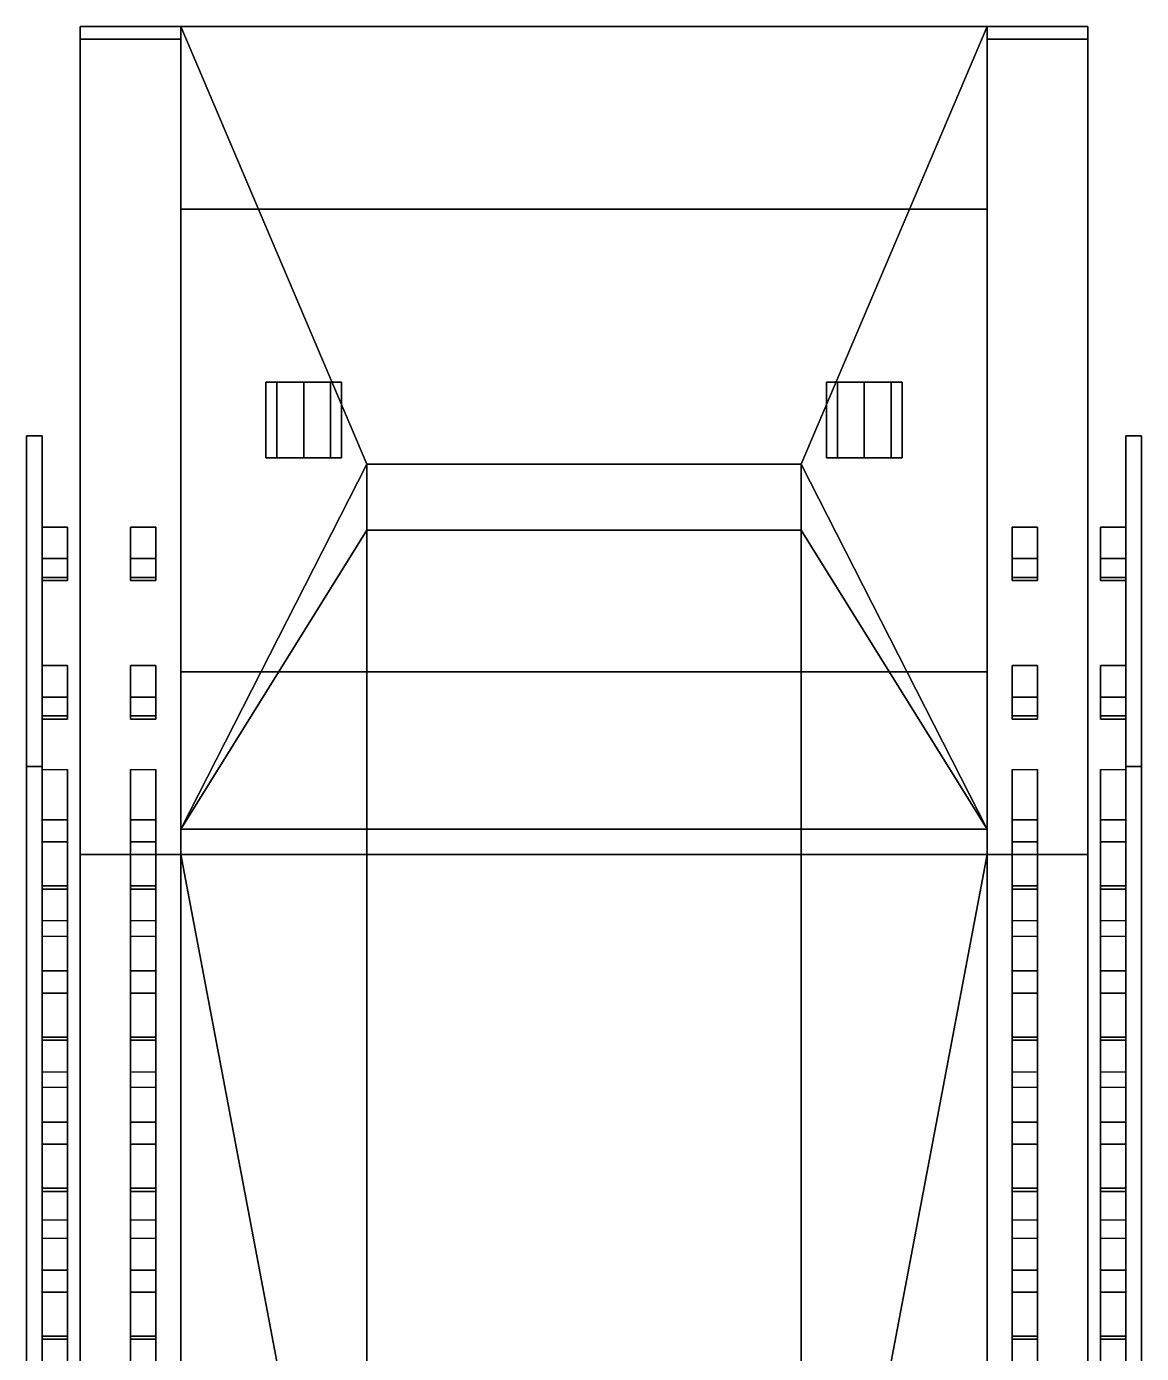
# Model space of a CAD drawing. Extents: x -1.77 to 1.77, y -4.39 to 3.9.
# Drawn here: x -1.77 to 1.77, y -0.315 to 3.9 of the extents above; entities that cross this region are included whole.
import ezdxf

# ---------------------------------------------------------------- set-up
doc = ezdxf.new("R2010")
doc.units = 0
doc.layers.get('0').update_dxf_attribs({"linetype": 'CONTINUOUS'})
doc.layers.add('MUDGUARDS', color=6, linetype='CONTINUOUS')

msp = doc.modelspace()

# ---------------------------------------------------------------- linework, layer by layer
for points in [[(-1.28, 3.32, 1.06), (-1.28, 1.85, 0.43), (-1.28, 1.35, 2.04), (-1.28, 3.9, 1.7)], [(-1.28, 3.9, 1.7), (-0.69, 2.51, 1.88), (0.69, 2.51, 1.88), (1.28, 3.9, 1.7)], [(1.28, 3.9, 1.7), (1.28, 3.32, 1.06), (-1.28, 3.32, 1.06), (-1.28, 3.9, 1.7)], [(-1.28, 3.9, 1.7), (-1.28, 1.35, 2.04), (-0.69, 2.51, 1.88), (-1.28, 3.9, 1.7)], [(1.28, 3.9, 1.7), (0.69, 2.51, 1.88), (1.28, 1.35, 2.04)], [(1.28, 1.35, 2.04), (1.28, 1.85, 0.43), (1.28, 3.32, 1.06), (1.28, 3.9, 1.7)], [(1.28, 3.32, 1.06), (1.28, 1.85, 0.43), (-1.28, 1.85, 0.43), (-1.28, 3.32, 1.06)], [(-0.9749, 2.77, 2.0849), (-1.01, 2.77, 2), (-1.01, 2.53, 2), (-0.9749, 2.53, 2.0849)], [(-1.01, 2.77, 2), (-0.9749, 2.77, 1.9151), (-0.9749, 2.53, 1.9151), (-1.01, 2.53, 2)], [(-0.8051, 2.77, 2.0849), (-1.01, 2.77, 2), (-0.9749, 2.77, 2.0849), (-0.89, 2.77, 2.12)], [(-0.77, 2.77, 2), (-0.9749, 2.77, 1.9151), (-1.01, 2.77, 2), (-0.8051, 2.77, 2.0849)], [(-0.89, 2.77, 2.12), (-0.9749, 2.77, 2.0849), (-0.9749, 2.53, 2.0849), (-0.89, 2.53, 2.12)], [(-0.9749, 2.77, 1.9151), (-0.89, 2.77, 1.88), (-0.89, 2.53, 1.88), (-0.9749, 2.53, 1.9151)], [(-0.8051, 2.77, 1.9151), (-0.89, 2.77, 1.88), (-0.9749, 2.77, 1.9151), (-0.77, 2.77, 2)], [(-0.8051, 2.77, 2.0849), (-0.89, 2.77, 2.12), (-0.89, 2.53, 2.12), (-0.8051, 2.53, 2.0849)], [(-0.89, 2.77, 1.88), (-0.8051, 2.77, 1.9151), (-0.8051, 2.53, 1.9151), (-0.89, 2.53, 1.88)], [(-0.77, 2.77, 2), (-0.8051, 2.77, 2.0849), (-0.8051, 2.53, 2.0849), (-0.77, 2.53, 2)], [(-0.8051, 2.77, 1.9151), (-0.77, 2.77, 2), (-0.77, 2.53, 2), (-0.8051, 2.53, 1.9151)], [(1.01, 2.77, 2), (0.8051, 2.77, 1.9151), (0.77, 2.77, 2), (0.9749, 2.77, 2.0849)], [(0.77, 2.77, 2), (0.8051, 2.77, 1.9151), (0.8051, 2.53, 1.9151), (0.77, 2.53, 2)], [(0.9749, 2.77, 2.0849), (0.77, 2.77, 2), (0.8051, 2.77, 2.0849), (0.89, 2.77, 2.12)], [(0.8051, 2.77, 2.0849), (0.77, 2.77, 2), (0.77, 2.53, 2), (0.8051, 2.53, 2.0849)], [(0.9749, 2.77, 1.9151), (0.89, 2.77, 1.88), (0.8051, 2.77, 1.9151), (1.01, 2.77, 2)], [(0.8051, 2.77, 1.9151), (0.89, 2.77, 1.88), (0.89, 2.53, 1.88), (0.8051, 2.53, 1.9151)], [(0.89, 2.77, 2.12), (0.8051, 2.77, 2.0849), (0.8051, 2.53, 2.0849), (0.89, 2.53, 2.12)], [(0.89, 2.77, 1.88), (0.9749, 2.77, 1.9151), (0.9749, 2.53, 1.9151), (0.89, 2.53, 1.88)], [(0.9749, 2.77, 2.0849), (0.89, 2.77, 2.12), (0.89, 2.53, 2.12), (0.9749, 2.53, 2.0849)], [(0.9749, 2.77, 1.9151), (1.01, 2.77, 2), (1.01, 2.53, 2), (0.9749, 2.53, 1.9151)], [(1.01, 2.77, 2), (0.9749, 2.77, 2.0849), (0.9749, 2.53, 2.0849), (1.01, 2.53, 2)], [(-1.77, 2.6, 0.87), (-1.77, 1.55, 0.45), (-1.77, -3.53, 1.47), (-1.77, 2.6, 1.47)], [(-1.72, 2.6, 0.87), (-1.72, 1.55, 0.45), (-1.77, 1.55, 0.45), (-1.77, 2.6, 0.87)], [(-1.72, 2.6, 1.47), (-1.72, 2.6, 0.87), (-1.77, 2.6, 0.87), (-1.77, 2.6, 1.47)], [(-1.77, 2.6, 1.47), (-1.77, -3.53, 1.47), (-1.72, -3.53, 1.47), (-1.72, 2.6, 1.47)], [(-1.72, -3.53, 1.47), (-1.72, 1.55, 0.45), (-1.72, 2.6, 0.87), (-1.72, 2.6, 1.47)], [(1.72, 2.6, 0.87), (1.72, 1.55, 0.45), (1.72, -3.53, 1.47), (1.72, 2.6, 1.47)], [(1.72, 2.6, 1.47), (1.72, -3.53, 1.47), (1.77, -3.53, 1.47), (1.77, 2.6, 1.47)], [(1.77, 2.6, 1.47), (1.77, 2.6, 0.87), (1.72, 2.6, 0.87), (1.72, 2.6, 1.47)], [(1.77, 2.6, 0.87), (1.77, 1.55, 0.45), (1.72, 1.55, 0.45), (1.72, 2.6, 0.87)], [(1.77, -3.53, 1.47), (1.77, 1.55, 0.45), (1.77, 2.6, 0.87), (1.77, 2.6, 1.47)], [(-0.9749, 2.53, 1.9151), (-0.89, 2.53, 1.88), (-0.8051, 2.53, 1.9151), (-1.01, 2.53, 2)], [(-1.01, 2.53, 2), (-0.8051, 2.53, 1.9151), (-0.77, 2.53, 2), (-0.9749, 2.53, 2.0849)], [(-0.9749, 2.53, 2.0849), (-0.77, 2.53, 2), (-0.8051, 2.53, 2.0849), (-0.89, 2.53, 2.12)], [(0.77, 2.53, 2), (0.9749, 2.53, 1.9151), (1.01, 2.53, 2), (0.8051, 2.53, 2.0849)], [(0.8051, 2.53, 1.9151), (0.89, 2.53, 1.88), (0.9749, 2.53, 1.9151), (0.77, 2.53, 2)], [(0.8051, 2.53, 2.0849), (1.01, 2.53, 2), (0.9749, 2.53, 2.0849), (0.89, 2.53, 2.12)], [(-0.69, 2.51, 1.88), (-1.28, 1.35, 2.04), (-0.69, 2.3, 2.3)], [(0.69, 2.3, 2.3), (0.69, 2.51, 1.88), (-0.69, 2.51, 1.88), (-0.69, 2.3, 2.3)], [(1.28, 1.35, 2.04), (1.28, 1.35, 2.04), (0.69, 2.51, 1.88), (0.69, 2.3, 2.3)], [(-1.72, 2.15, 0.41), (-1.72, 2.14, 0.47), (-1.72, 2.21, 0.62), (-1.72, 2.31, 0.56)], [(-1.72, 2.31, 0.56), (-1.72, 2.21, 0.62), (-1.72, 2.21, 0.74), (-1.72, 2.31, 0.79)], [(-1.64, 2.31, 0.56), (-1.64, 2.15, 0.41), (-1.72, 2.15, 0.41), (-1.72, 2.31, 0.56)], [(-1.64, 2.31, 0.79), (-1.64, 2.31, 0.56), (-1.72, 2.31, 0.56), (-1.72, 2.31, 0.79)], [(-1.64, 2.21, 0.62), (-1.64, 2.14, 0.47), (-1.64, 2.15, 0.41), (-1.64, 2.31, 0.56)], [(-1.64, 2.21, 0.74), (-1.64, 2.21, 0.62), (-1.64, 2.31, 0.56), (-1.64, 2.31, 0.79)], [(-1.36, 2.31, 0.56), (-1.36, 2.15, 0.41), (-1.44, 2.15, 0.41), (-1.44, 2.31, 0.56)], [(-1.44, 2.15, 0.41), (-1.44, 2.14, 0.47), (-1.44, 2.21, 0.62), (-1.44, 2.31, 0.56)], [(-1.36, 2.31, 0.79), (-1.36, 2.31, 0.56), (-1.44, 2.31, 0.56), (-1.44, 2.31, 0.79)], [(-1.44, 2.31, 0.56), (-1.44, 2.21, 0.62), (-1.44, 2.21, 0.74), (-1.44, 2.31, 0.79)], [(-1.36, 2.21, 0.62), (-1.36, 2.14, 0.47), (-1.36, 2.15, 0.41), (-1.36, 2.31, 0.56)], [(-1.36, 2.21, 0.74), (-1.36, 2.21, 0.62), (-1.36, 2.31, 0.56), (-1.36, 2.31, 0.79)], [(-0.69, 2.3, 2.3), (-1.28, 1.35, 2.04), (-0.69, 1.35, 2.41)], [(-0.69, 2.3, 2.3), (-0.69, 1.35, 2.41), (0.69, 1.35, 2.41), (0.69, 2.3, 2.3)], [(1.28, 1.35, 2.04), (1.28, 1.35, 2.04), (0.69, 2.3, 2.3), (0.69, 1.35, 2.41)], [(1.44, 2.31, 0.79), (1.44, 2.31, 0.56), (1.36, 2.31, 0.56), (1.36, 2.31, 0.79)], [(1.36, 2.15, 0.41), (1.36, 2.14, 0.47), (1.36, 2.21, 0.62), (1.36, 2.31, 0.56)], [(1.36, 2.31, 0.56), (1.36, 2.21, 0.62), (1.36, 2.21, 0.74), (1.36, 2.31, 0.79)], [(1.44, 2.31, 0.56), (1.44, 2.15, 0.41), (1.36, 2.15, 0.41), (1.36, 2.31, 0.56)], [(1.44, 2.21, 0.62), (1.44, 2.14, 0.47), (1.44, 2.15, 0.41), (1.44, 2.31, 0.56)], [(1.44, 2.21, 0.74), (1.44, 2.21, 0.62), (1.44, 2.31, 0.56), (1.44, 2.31, 0.79)], [(1.64, 2.31, 0.56), (1.64, 2.21, 0.62), (1.64, 2.21, 0.74), (1.64, 2.31, 0.79)], [(1.72, 2.31, 0.79), (1.72, 2.31, 0.56), (1.64, 2.31, 0.56), (1.64, 2.31, 0.79)], [(1.64, 2.15, 0.41), (1.64, 2.14, 0.47), (1.64, 2.21, 0.62), (1.64, 2.31, 0.56)], [(1.72, 2.31, 0.56), (1.72, 2.15, 0.41), (1.64, 2.15, 0.41), (1.64, 2.31, 0.56)], [(1.72, 2.21, 0.74), (1.72, 2.21, 0.62), (1.72, 2.31, 0.56), (1.72, 2.31, 0.79)], [(1.72, 2.21, 0.62), (1.72, 2.14, 0.47), (1.72, 2.15, 0.41), (1.72, 2.31, 0.56)], [(-1.72, 2.21, 0.62), (-1.72, 2.14, 0.47), (-1.64, 2.14, 0.47), (-1.64, 2.21, 0.62)], [(-1.72, 2.21, 0.74), (-1.72, 2.21, 0.62), (-1.64, 2.21, 0.62), (-1.64, 2.21, 0.74)], [(-1.44, 2.21, 0.62), (-1.44, 2.14, 0.47), (-1.36, 2.14, 0.47), (-1.36, 2.21, 0.62)], [(-1.44, 2.21, 0.74), (-1.44, 2.21, 0.62), (-1.36, 2.21, 0.62), (-1.36, 2.21, 0.74)], [(1.36, 2.21, 0.62), (1.36, 2.14, 0.47), (1.44, 2.14, 0.47), (1.44, 2.21, 0.62)], [(1.36, 2.21, 0.74), (1.36, 2.21, 0.62), (1.44, 2.21, 0.62), (1.44, 2.21, 0.74)], [(1.64, 2.21, 0.62), (1.64, 2.14, 0.47), (1.72, 2.14, 0.47), (1.72, 2.21, 0.62)], [(1.64, 2.21, 0.74), (1.64, 2.21, 0.62), (1.72, 2.21, 0.62), (1.72, 2.21, 0.74)], [(-1.64, 2.15, 0.41), (-1.64, 2.14, 0.47), (-1.72, 2.14, 0.47), (-1.72, 2.15, 0.41)], [(-1.36, 2.15, 0.41), (-1.36, 2.14, 0.47), (-1.44, 2.14, 0.47), (-1.44, 2.15, 0.41)], [(1.44, 2.15, 0.41), (1.44, 2.14, 0.47), (1.36, 2.14, 0.47), (1.36, 2.15, 0.41)], [(1.72, 2.15, 0.41), (1.72, 2.14, 0.47), (1.64, 2.14, 0.47), (1.64, 2.15, 0.41)], [(-1.72, 1.87, 0.36), (-1.72, 1.77, 0.42), (-1.72, 1.77, 0.54), (-1.72, 1.87, 0.59)], [(-1.64, 1.87, 0.59), (-1.64, 1.87, 0.36), (-1.72, 1.87, 0.36), (-1.72, 1.87, 0.59)], [(-1.72, 1.71, 0.21), (-1.72, 1.7, 0.27), (-1.72, 1.77, 0.42), (-1.72, 1.87, 0.36)], [(-1.64, 1.87, 0.36), (-1.64, 1.71, 0.21), (-1.72, 1.71, 0.21), (-1.72, 1.87, 0.36)], [(-1.64, 1.77, 0.54), (-1.64, 1.77, 0.42), (-1.64, 1.87, 0.36), (-1.64, 1.87, 0.59)], [(-1.64, 1.77, 0.42), (-1.64, 1.7, 0.27), (-1.64, 1.71, 0.21), (-1.64, 1.87, 0.36)], [(-1.36, 1.87, 0.36), (-1.36, 1.71, 0.21), (-1.44, 1.71, 0.21), (-1.44, 1.87, 0.36)], [(-1.44, 1.71, 0.21), (-1.44, 1.7, 0.27), (-1.44, 1.77, 0.42), (-1.44, 1.87, 0.36)], [(-1.36, 1.87, 0.59), (-1.36, 1.87, 0.36), (-1.44, 1.87, 0.36), (-1.44, 1.87, 0.59)], [(-1.44, 1.87, 0.36), (-1.44, 1.77, 0.42), (-1.44, 1.77, 0.54), (-1.44, 1.87, 0.59)], [(-1.36, 1.77, 0.42), (-1.36, 1.7, 0.27), (-1.36, 1.71, 0.21), (-1.36, 1.87, 0.36)], [(-1.36, 1.77, 0.54), (-1.36, 1.77, 0.42), (-1.36, 1.87, 0.36), (-1.36, 1.87, 0.59)], [(1.36, 1.71, 0.21), (1.36, 1.7, 0.27), (1.36, 1.77, 0.42), (1.36, 1.87, 0.36)], [(1.36, 1.87, 0.36), (1.36, 1.77, 0.42), (1.36, 1.77, 0.54), (1.36, 1.87, 0.59)], [(1.44, 1.87, 0.59), (1.44, 1.87, 0.36), (1.36, 1.87, 0.36), (1.36, 1.87, 0.59)], [(1.44, 1.87, 0.36), (1.44, 1.71, 0.21), (1.36, 1.71, 0.21), (1.36, 1.87, 0.36)], [(1.44, 1.77, 0.42), (1.44, 1.7, 0.27), (1.44, 1.71, 0.21), (1.44, 1.87, 0.36)], [(1.44, 1.77, 0.54), (1.44, 1.77, 0.42), (1.44, 1.87, 0.36), (1.44, 1.87, 0.59)], [(1.64, 1.71, 0.21), (1.64, 1.7, 0.27), (1.64, 1.77, 0.42), (1.64, 1.87, 0.36)], [(1.64, 1.87, 0.36), (1.64, 1.77, 0.42), (1.64, 1.77, 0.54), (1.64, 1.87, 0.59)], [(1.72, 1.87, 0.59), (1.72, 1.87, 0.36), (1.64, 1.87, 0.36), (1.64, 1.87, 0.59)], [(1.72, 1.87, 0.36), (1.72, 1.71, 0.21), (1.64, 1.71, 0.21), (1.64, 1.87, 0.36)], [(1.72, 1.77, 0.42), (1.72, 1.7, 0.27), (1.72, 1.71, 0.21), (1.72, 1.87, 0.36)], [(1.72, 1.77, 0.54), (1.72, 1.77, 0.42), (1.72, 1.87, 0.36), (1.72, 1.87, 0.59)], [(-1.28, 1.85, 0.43), (-1.28, -2.74, 0.43), (-1.28, -3.96, 2.05), (-1.28, 1.27, 2.05)], [(1.28, 1.85, 0.43), (1.28, -2.74, 0.43), (-1.28, -2.74, 0.43), (-1.28, 1.85, 0.43)], [(-1.28, 1.85, 0.43), (-1.28, 1.85, 0.43), (-1.28, 1.27, 2.05), (-1.28, 1.35, 2.04)], [(1.28, -3.96, 2.05), (1.28, -2.74, 0.43), (1.28, 1.85, 0.43), (1.28, 1.27, 2.05)], [(1.28, 1.27, 2.05), (1.28, 1.85, 0.43), (1.28, 1.85, 0.43), (1.28, 1.3502, 2.0393)], [(-1.72, 1.77, 0.54), (-1.72, 1.77, 0.42), (-1.64, 1.77, 0.42), (-1.64, 1.77, 0.54)], [(-1.72, 1.77, 0.42), (-1.72, 1.7, 0.27), (-1.64, 1.7, 0.27), (-1.64, 1.77, 0.42)], [(-1.44, 1.77, 0.42), (-1.44, 1.7, 0.27), (-1.36, 1.7, 0.27), (-1.36, 1.77, 0.42)], [(-1.44, 1.77, 0.54), (-1.44, 1.77, 0.42), (-1.36, 1.77, 0.42), (-1.36, 1.77, 0.54)], [(1.36, 1.77, 0.42), (1.36, 1.7, 0.27), (1.44, 1.7, 0.27), (1.44, 1.77, 0.42)], [(1.36, 1.77, 0.54), (1.36, 1.77, 0.42), (1.44, 1.77, 0.42), (1.44, 1.77, 0.54)], [(1.64, 1.77, 0.42), (1.64, 1.7, 0.27), (1.72, 1.7, 0.27), (1.72, 1.77, 0.42)], [(1.64, 1.77, 0.54), (1.64, 1.77, 0.42), (1.72, 1.77, 0.42), (1.72, 1.77, 0.54)], [(-1.64, 1.71, 0.21), (-1.64, 1.7, 0.27), (-1.72, 1.7, 0.27), (-1.72, 1.71, 0.21)], [(-1.36, 1.71, 0.21), (-1.36, 1.7, 0.27), (-1.44, 1.7, 0.27), (-1.44, 1.71, 0.21)], [(1.44, 1.71, 0.21), (1.44, 1.7, 0.27), (1.36, 1.7, 0.27), (1.36, 1.71, 0.21)], [(1.72, 1.71, 0.21), (1.72, 1.7, 0.27), (1.64, 1.7, 0.27), (1.64, 1.71, 0.21)], [(-1.77, 1.55, 0.45), (-1.77, -1.83, 0.45), (-1.77, -2.49, 0.7), (-1.77, -3.53, 1.47)], [(-1.72, 1.55, 0.45), (-1.72, -1.83, 0.45), (-1.77, -1.83, 0.45), (-1.77, 1.55, 0.45)], [(-1.72, -2.49, 0.7), (-1.72, -1.83, 0.45), (-1.72, 1.55, 0.45), (-1.72, -3.53, 1.47)], [(-1.72, 1.38, 0.31), (-1.72, 1.31, 0.34), (-1.72, 1.01, 0.45), (-1.72, 1.54, 0.45)], [(-1.64, 1.54, 0.45), (-1.64, 1.38, 0.31), (-1.72, 1.38, 0.31), (-1.72, 1.54, 0.45)], [(-1.64, 1.01, 0.45), (-1.64, 1.31, 0.34), (-1.64, 1.38, 0.31), (-1.64, 1.54, 0.45)], [(-1.44, 1.38, 0.31), (-1.44, 1.31, 0.34), (-1.44, 1.01, 0.45), (-1.44, 1.54, 0.45)], [(-1.36, 1.54, 0.45), (-1.36, 1.38, 0.31), (-1.44, 1.38, 0.31), (-1.44, 1.54, 0.45)], [(-1.36, 1.01, 0.45), (-1.36, 1.31, 0.34), (-1.36, 1.38, 0.31), (-1.36, 1.54, 0.45)], [(1.36, 1.38, 0.31), (1.36, 1.31, 0.34), (1.36, 1.01, 0.45), (1.36, 1.54, 0.45)], [(1.44, 1.54, 0.45), (1.44, 1.38, 0.31), (1.36, 1.38, 0.31), (1.36, 1.54, 0.45)], [(1.44, 1.01, 0.45), (1.44, 1.31, 0.34), (1.44, 1.38, 0.31), (1.44, 1.54, 0.45)], [(1.64, 1.38, 0.31), (1.64, 1.31, 0.34), (1.64, 1.01, 0.45), (1.64, 1.54, 0.45)], [(1.72, 1.54, 0.45), (1.72, 1.38, 0.31), (1.64, 1.38, 0.31), (1.64, 1.54, 0.45)], [(1.72, 1.55, 0.45), (1.72, -1.83, 0.45), (1.72, -2.49, 0.7), (1.72, -3.53, 1.47)], [(1.77, 1.55, 0.45), (1.77, -1.83, 0.45), (1.72, -1.83, 0.45), (1.72, 1.55, 0.45)], [(1.72, 1.01, 0.45), (1.72, 1.31, 0.34), (1.72, 1.38, 0.31), (1.72, 1.54, 0.45)], [(1.77, -2.49, 0.7), (1.77, -1.83, 0.45), (1.77, 1.55, 0.45), (1.77, -3.53, 1.47)], [(-1.72, 1.17, 0.16), (-1.72, 1.16, 0.22), (-1.72, 1.31, 0.34), (-1.72, 1.38, 0.31)], [(-1.64, 1.38, 0.31), (-1.64, 1.17, 0.16), (-1.72, 1.17, 0.16), (-1.72, 1.38, 0.31)], [(-1.64, 1.31, 0.34), (-1.64, 1.16, 0.22), (-1.64, 1.17, 0.16), (-1.64, 1.38, 0.31)], [(-1.44, 1.17, 0.16), (-1.44, 1.16, 0.22), (-1.44, 1.31, 0.34), (-1.44, 1.38, 0.31)], [(-1.36, 1.38, 0.31), (-1.36, 1.17, 0.16), (-1.44, 1.17, 0.16), (-1.44, 1.38, 0.31)], [(-1.36, 1.31, 0.34), (-1.36, 1.16, 0.22), (-1.36, 1.17, 0.16), (-1.36, 1.38, 0.31)], [(-1.28, 1.35, 2.04), (-1.28, 1.27, 2.05), (-0.69, -1.85, 2.41), (-0.69, 1.35, 2.41)], [(-0.69, 1.35, 2.41), (-0.69, -1.85, 2.41), (0.69, -1.85, 2.41), (0.69, 1.35, 2.41)], [(0.69, -1.85, 2.41), (1.28, 1.27, 2.05), (1.28, 1.35, 2.04), (0.69, 1.35, 2.41)], [(1.36, 1.17, 0.16), (1.36, 1.16, 0.22), (1.36, 1.31, 0.34), (1.36, 1.38, 0.31)], [(1.44, 1.38, 0.31), (1.44, 1.17, 0.16), (1.36, 1.17, 0.16), (1.36, 1.38, 0.31)], [(1.44, 1.31, 0.34), (1.44, 1.16, 0.22), (1.44, 1.17, 0.16), (1.44, 1.38, 0.31)], [(1.64, 1.17, 0.16), (1.64, 1.16, 0.22), (1.64, 1.31, 0.34), (1.64, 1.38, 0.31)], [(1.72, 1.38, 0.31), (1.72, 1.17, 0.16), (1.64, 1.17, 0.16), (1.64, 1.38, 0.31)], [(1.72, 1.31, 0.34), (1.72, 1.16, 0.22), (1.72, 1.17, 0.16), (1.72, 1.38, 0.31)], [(-1.72, 1.31, 0.34), (-1.72, 1.16, 0.22), (-1.64, 1.16, 0.22), (-1.64, 1.31, 0.34)], [(-1.72, 1.01, 0.45), (-1.72, 1.31, 0.34), (-1.64, 1.31, 0.34), (-1.64, 1.01, 0.45)], [(-1.44, 1.31, 0.34), (-1.44, 1.16, 0.22), (-1.36, 1.16, 0.22), (-1.36, 1.31, 0.34)], [(-1.44, 1.01, 0.45), (-1.44, 1.31, 0.34), (-1.36, 1.31, 0.34), (-1.36, 1.01, 0.45)], [(1.36, 1.01, 0.45), (1.36, 1.31, 0.34), (1.44, 1.31, 0.34), (1.44, 1.01, 0.45)], [(1.36, 1.31, 0.34), (1.36, 1.16, 0.22), (1.44, 1.16, 0.22), (1.44, 1.31, 0.34)], [(1.64, 1.01, 0.45), (1.64, 1.31, 0.34), (1.72, 1.31, 0.34), (1.72, 1.01, 0.45)], [(1.64, 1.31, 0.34), (1.64, 1.16, 0.22), (1.72, 1.16, 0.22), (1.72, 1.31, 0.34)], [(-0.69, -1.85, 2.41), (-1.28, 1.27, 2.05), (1.28, 1.27, 2.05), (0.69, -1.85, 2.41)], [(-1.28, 1.27, 2.05), (-1.28, -1.57, 2.05), (-1.28, -2.22, 2.05), (-0.69, -1.85, 2.41)], [(0.69, -1.85, 2.41), (1.28, 1.27, 2.05), (-1.28, 1.27, 2.05), (-0.69, -1.85, 2.41)], [(1.28, -2.22, 2.05), (1.28, -1.57, 2.05), (1.28, 1.27, 2.05), (0.69, -1.85, 2.41)], [(-1.64, 1.17, 0.16), (-1.64, 1.16, 0.22), (-1.72, 1.16, 0.22), (-1.72, 1.17, 0.16)], [(-1.36, 1.17, 0.16), (-1.36, 1.16, 0.22), (-1.44, 1.16, 0.22), (-1.44, 1.17, 0.16)], [(1.44, 1.17, 0.16), (1.44, 1.16, 0.22), (1.36, 1.16, 0.22), (1.36, 1.17, 0.16)], [(1.72, 1.17, 0.16), (1.72, 1.16, 0.22), (1.64, 1.16, 0.22), (1.64, 1.17, 0.16)], [(-1.72, 0.9, 0.31), (-1.72, 0.83, 0.34), (-1.72, 0.53, 0.45), (-1.72, 1.06, 0.45)], [(-1.64, 1.06, 0.45), (-1.64, 0.9, 0.31), (-1.72, 0.9, 0.31), (-1.72, 1.06, 0.45)], [(-1.64, 0.53, 0.45), (-1.64, 0.83, 0.34), (-1.64, 0.9, 0.31), (-1.64, 1.06, 0.45)], [(-1.44, 0.9, 0.31), (-1.44, 0.83, 0.34), (-1.44, 0.53, 0.45), (-1.44, 1.06, 0.45)], [(-1.36, 1.06, 0.45), (-1.36, 0.9, 0.31), (-1.44, 0.9, 0.31), (-1.44, 1.06, 0.45)], [(-1.36, 0.53, 0.45), (-1.36, 0.83, 0.34), (-1.36, 0.9, 0.31), (-1.36, 1.06, 0.45)], [(1.44, 1.06, 0.45), (1.44, 0.9, 0.31), (1.36, 0.9, 0.31), (1.36, 1.06, 0.45)], [(1.36, 0.9, 0.31), (1.36, 0.83, 0.34), (1.36, 0.53, 0.45), (1.36, 1.06, 0.45)], [(1.44, 0.53, 0.45), (1.44, 0.83, 0.34), (1.44, 0.9, 0.31), (1.44, 1.06, 0.45)], [(1.72, 1.06, 0.45), (1.72, 0.9, 0.31), (1.64, 0.9, 0.31), (1.64, 1.06, 0.45)], [(1.64, 0.9, 0.31), (1.64, 0.83, 0.34), (1.64, 0.53, 0.45), (1.64, 1.06, 0.45)], [(1.72, 0.53, 0.45), (1.72, 0.83, 0.34), (1.72, 0.9, 0.31), (1.72, 1.06, 0.45)], [(-1.72, 0.69, 0.16), (-1.72, 0.68, 0.22), (-1.72, 0.83, 0.34), (-1.72, 0.9, 0.31)], [(-1.64, 0.9, 0.31), (-1.64, 0.69, 0.16), (-1.72, 0.69, 0.16), (-1.72, 0.9, 0.31)], [(-1.64, 0.83, 0.34), (-1.64, 0.68, 0.22), (-1.64, 0.69, 0.16), (-1.64, 0.9, 0.31)], [(-1.44, 0.69, 0.16), (-1.44, 0.68, 0.22), (-1.44, 0.83, 0.34), (-1.44, 0.9, 0.31)], [(-1.36, 0.9, 0.31), (-1.36, 0.69, 0.16), (-1.44, 0.69, 0.16), (-1.44, 0.9, 0.31)], [(-1.36, 0.83, 0.34), (-1.36, 0.68, 0.22), (-1.36, 0.69, 0.16), (-1.36, 0.9, 0.31)], [(1.44, 0.9, 0.31), (1.44, 0.69, 0.16), (1.36, 0.69, 0.16), (1.36, 0.9, 0.31)], [(1.36, 0.69, 0.16), (1.36, 0.68, 0.22), (1.36, 0.83, 0.34), (1.36, 0.9, 0.31)], [(1.44, 0.83, 0.34), (1.44, 0.68, 0.22), (1.44, 0.69, 0.16), (1.44, 0.9, 0.31)], [(1.72, 0.9, 0.31), (1.72, 0.69, 0.16), (1.64, 0.69, 0.16), (1.64, 0.9, 0.31)], [(1.64, 0.69, 0.16), (1.64, 0.68, 0.22), (1.64, 0.83, 0.34), (1.64, 0.9, 0.31)], [(1.72, 0.83, 0.34), (1.72, 0.68, 0.22), (1.72, 0.69, 0.16), (1.72, 0.9, 0.31)], [(-1.72, 0.53, 0.45), (-1.72, 0.83, 0.34), (-1.64, 0.83, 0.34), (-1.64, 0.53, 0.45)], [(-1.72, 0.83, 0.34), (-1.72, 0.68, 0.22), (-1.64, 0.68, 0.22), (-1.64, 0.83, 0.34)], [(-1.44, 0.53, 0.45), (-1.44, 0.83, 0.34), (-1.36, 0.83, 0.34), (-1.36, 0.53, 0.45)], [(-1.44, 0.83, 0.34), (-1.44, 0.68, 0.22), (-1.36, 0.68, 0.22), (-1.36, 0.83, 0.34)], [(1.36, 0.53, 0.45), (1.36, 0.83, 0.34), (1.44, 0.83, 0.34), (1.44, 0.53, 0.45)], [(1.36, 0.83, 0.34), (1.36, 0.68, 0.22), (1.44, 0.68, 0.22), (1.44, 0.83, 0.34)], [(1.64, 0.53, 0.45), (1.64, 0.83, 0.34), (1.72, 0.83, 0.34), (1.72, 0.53, 0.45)], [(1.64, 0.83, 0.34), (1.64, 0.68, 0.22), (1.72, 0.68, 0.22), (1.72, 0.83, 0.34)], [(-1.64, 0.69, 0.16), (-1.64, 0.68, 0.22), (-1.72, 0.68, 0.22), (-1.72, 0.69, 0.16)], [(-1.36, 0.69, 0.16), (-1.36, 0.68, 0.22), (-1.44, 0.68, 0.22), (-1.44, 0.69, 0.16)], [(1.44, 0.69, 0.16), (1.44, 0.68, 0.22), (1.36, 0.68, 0.22), (1.36, 0.69, 0.16)], [(1.72, 0.69, 0.16), (1.72, 0.68, 0.22), (1.64, 0.68, 0.22), (1.64, 0.69, 0.16)], [(-1.64, 0.58, 0.45), (-1.64, 0.42, 0.31), (-1.72, 0.42, 0.31), (-1.72, 0.58, 0.45)], [(-1.72, 0.42, 0.31), (-1.72, 0.35, 0.34), (-1.72, 0.05, 0.45), (-1.72, 0.58, 0.45)], [(-1.64, 0.05, 0.45), (-1.64, 0.35, 0.34), (-1.64, 0.42, 0.31), (-1.64, 0.58, 0.45)], [(-1.36, 0.58, 0.45), (-1.36, 0.42, 0.31), (-1.44, 0.42, 0.31), (-1.44, 0.58, 0.45)], [(-1.44, 0.42, 0.31), (-1.44, 0.35, 0.34), (-1.44, 0.05, 0.45), (-1.44, 0.58, 0.45)], [(-1.36, 0.05, 0.45), (-1.36, 0.35, 0.34), (-1.36, 0.42, 0.31), (-1.36, 0.58, 0.45)], [(1.36, 0.42, 0.31), (1.36, 0.35, 0.34), (1.36, 0.05, 0.45), (1.36, 0.58, 0.45)], [(1.44, 0.58, 0.45), (1.44, 0.42, 0.31), (1.36, 0.42, 0.31), (1.36, 0.58, 0.45)], [(1.44, 0.05, 0.45), (1.44, 0.35, 0.34), (1.44, 0.42, 0.31), (1.44, 0.58, 0.45)], [(1.64, 0.42, 0.31), (1.64, 0.35, 0.34), (1.64, 0.05, 0.45), (1.64, 0.58, 0.45)], [(1.72, 0.58, 0.45), (1.72, 0.42, 0.31), (1.64, 0.42, 0.31), (1.64, 0.58, 0.45)], [(1.72, 0.05, 0.45), (1.72, 0.35, 0.34), (1.72, 0.42, 0.31), (1.72, 0.58, 0.45)], [(-1.64, 0.42, 0.31), (-1.64, 0.21, 0.16), (-1.72, 0.21, 0.16), (-1.72, 0.42, 0.31)], [(-1.72, 0.21, 0.16), (-1.72, 0.2, 0.22), (-1.72, 0.35, 0.34), (-1.72, 0.42, 0.31)], [(-1.64, 0.35, 0.34), (-1.64, 0.2, 0.22), (-1.64, 0.21, 0.16), (-1.64, 0.42, 0.31)], [(-1.36, 0.42, 0.31), (-1.36, 0.21, 0.16), (-1.44, 0.21, 0.16), (-1.44, 0.42, 0.31)], [(-1.44, 0.21, 0.16), (-1.44, 0.2, 0.22), (-1.44, 0.35, 0.34), (-1.44, 0.42, 0.31)], [(-1.36, 0.35, 0.34), (-1.36, 0.2, 0.22), (-1.36, 0.21, 0.16), (-1.36, 0.42, 0.31)], [(1.36, 0.21, 0.16), (1.36, 0.2, 0.22), (1.36, 0.35, 0.34), (1.36, 0.42, 0.31)], [(1.44, 0.42, 0.31), (1.44, 0.21, 0.16), (1.36, 0.21, 0.16), (1.36, 0.42, 0.31)], [(1.44, 0.35, 0.34), (1.44, 0.2, 0.22), (1.44, 0.21, 0.16), (1.44, 0.42, 0.31)], [(1.64, 0.21, 0.16), (1.64, 0.2, 0.22), (1.64, 0.35, 0.34), (1.64, 0.42, 0.31)], [(1.72, 0.42, 0.31), (1.72, 0.21, 0.16), (1.64, 0.21, 0.16), (1.64, 0.42, 0.31)], [(1.72, 0.35, 0.34), (1.72, 0.2, 0.22), (1.72, 0.21, 0.16), (1.72, 0.42, 0.31)], [(-1.72, 0.05, 0.45), (-1.72, 0.35, 0.34), (-1.64, 0.35, 0.34), (-1.64, 0.05, 0.45)], [(-1.72, 0.35, 0.34), (-1.72, 0.2, 0.22), (-1.64, 0.2, 0.22), (-1.64, 0.35, 0.34)], [(-1.44, 0.05, 0.45), (-1.44, 0.35, 0.34), (-1.36, 0.35, 0.34), (-1.36, 0.05, 0.45)], [(-1.44, 0.35, 0.34), (-1.44, 0.2, 0.22), (-1.36, 0.2, 0.22), (-1.36, 0.35, 0.34)], [(1.36, 0.05, 0.45), (1.36, 0.35, 0.34), (1.44, 0.35, 0.34), (1.44, 0.05, 0.45)], [(1.36, 0.35, 0.34), (1.36, 0.2, 0.22), (1.44, 0.2, 0.22), (1.44, 0.35, 0.34)], [(1.64, 0.05, 0.45), (1.64, 0.35, 0.34), (1.72, 0.35, 0.34), (1.72, 0.05, 0.45)], [(1.64, 0.35, 0.34), (1.64, 0.2, 0.22), (1.72, 0.2, 0.22), (1.72, 0.35, 0.34)], [(-1.64, 0.21, 0.16), (-1.64, 0.2, 0.22), (-1.72, 0.2, 0.22), (-1.72, 0.21, 0.16)], [(-1.36, 0.21, 0.16), (-1.36, 0.2, 0.22), (-1.44, 0.2, 0.22), (-1.44, 0.21, 0.16)], [(1.44, 0.21, 0.16), (1.44, 0.2, 0.22), (1.36, 0.2, 0.22), (1.36, 0.21, 0.16)], [(1.72, 0.21, 0.16), (1.72, 0.2, 0.22), (1.64, 0.2, 0.22), (1.64, 0.21, 0.16)], [(-1.72, -0.05, 0.31), (-1.72, -0.12, 0.34), (-1.72, -0.42, 0.45), (-1.72, 0.11, 0.45)], [(-1.64, 0.11, 0.45), (-1.64, -0.05, 0.31), (-1.72, -0.05, 0.31), (-1.72, 0.11, 0.45)], [(-1.64, -0.42, 0.45), (-1.64, -0.12, 0.34), (-1.64, -0.05, 0.31), (-1.64, 0.11, 0.45)], [(-1.44, -0.05, 0.31), (-1.44, -0.12, 0.34), (-1.44, -0.42, 0.45), (-1.44, 0.11, 0.45)], [(-1.36, 0.11, 0.45), (-1.36, -0.05, 0.31), (-1.44, -0.05, 0.31), (-1.44, 0.11, 0.45)], [(-1.36, -0.42, 0.45), (-1.36, -0.12, 0.34), (-1.36, -0.05, 0.31), (-1.36, 0.11, 0.45)], [(1.44, 0.11, 0.45), (1.44, -0.05, 0.31), (1.36, -0.05, 0.31), (1.36, 0.11, 0.45)], [(1.36, -0.05, 0.31), (1.36, -0.12, 0.34), (1.36, -0.42, 0.45), (1.36, 0.11, 0.45)], [(1.44, -0.42, 0.45), (1.44, -0.12, 0.34), (1.44, -0.05, 0.31), (1.44, 0.11, 0.45)], [(1.72, 0.11, 0.45), (1.72, -0.05, 0.31), (1.64, -0.05, 0.31), (1.64, 0.11, 0.45)], [(1.64, -0.05, 0.31), (1.64, -0.12, 0.34), (1.64, -0.42, 0.45), (1.64, 0.11, 0.45)], [(1.72, -0.42, 0.45), (1.72, -0.12, 0.34), (1.72, -0.05, 0.31), (1.72, 0.11, 0.45)], [(-1.72, -0.26, 0.16), (-1.72, -0.27, 0.22), (-1.72, -0.12, 0.34), (-1.72, -0.05, 0.31)], [(-1.64, -0.05, 0.31), (-1.64, -0.26, 0.16), (-1.72, -0.26, 0.16), (-1.72, -0.05, 0.31)], [(-1.64, -0.12, 0.34), (-1.64, -0.27, 0.22), (-1.64, -0.26, 0.16), (-1.64, -0.05, 0.31)], [(-1.44, -0.26, 0.16), (-1.44, -0.27, 0.22), (-1.44, -0.12, 0.34), (-1.44, -0.05, 0.31)], [(-1.36, -0.05, 0.31), (-1.36, -0.26, 0.16), (-1.44, -0.26, 0.16), (-1.44, -0.05, 0.31)], [(-1.36, -0.12, 0.34), (-1.36, -0.27, 0.22), (-1.36, -0.26, 0.16), (-1.36, -0.05, 0.31)], [(1.44, -0.05, 0.31), (1.44, -0.26, 0.16), (1.36, -0.26, 0.16), (1.36, -0.05, 0.31)], [(1.36, -0.26, 0.16), (1.36, -0.27, 0.22), (1.36, -0.12, 0.34), (1.36, -0.05, 0.31)], [(1.44, -0.12, 0.34), (1.44, -0.27, 0.22), (1.44, -0.26, 0.16), (1.44, -0.05, 0.31)], [(1.72, -0.05, 0.31), (1.72, -0.26, 0.16), (1.64, -0.26, 0.16), (1.64, -0.05, 0.31)], [(1.64, -0.26, 0.16), (1.64, -0.27, 0.22), (1.64, -0.12, 0.34), (1.64, -0.05, 0.31)], [(1.72, -0.12, 0.34), (1.72, -0.27, 0.22), (1.72, -0.26, 0.16), (1.72, -0.05, 0.31)], [(-1.72, -0.42, 0.45), (-1.72, -0.12, 0.34), (-1.64, -0.12, 0.34), (-1.64, -0.42, 0.45)], [(-1.72, -0.12, 0.34), (-1.72, -0.27, 0.22), (-1.64, -0.27, 0.22), (-1.64, -0.12, 0.34)], [(-1.44, -0.42, 0.45), (-1.44, -0.12, 0.34), (-1.36, -0.12, 0.34), (-1.36, -0.42, 0.45)], [(-1.44, -0.12, 0.34), (-1.44, -0.27, 0.22), (-1.36, -0.27, 0.22), (-1.36, -0.12, 0.34)], [(1.36, -0.42, 0.45), (1.36, -0.12, 0.34), (1.44, -0.12, 0.34), (1.44, -0.42, 0.45)], [(1.36, -0.12, 0.34), (1.36, -0.27, 0.22), (1.44, -0.27, 0.22), (1.44, -0.12, 0.34)], [(1.64, -0.42, 0.45), (1.64, -0.12, 0.34), (1.72, -0.12, 0.34), (1.72, -0.42, 0.45)], [(1.64, -0.12, 0.34), (1.64, -0.27, 0.22), (1.72, -0.27, 0.22), (1.72, -0.12, 0.34)], [(-1.64, -0.26, 0.16), (-1.64, -0.27, 0.22), (-1.72, -0.27, 0.22), (-1.72, -0.26, 0.16)], [(-1.36, -0.26, 0.16), (-1.36, -0.27, 0.22), (-1.44, -0.27, 0.22), (-1.44, -0.26, 0.16)], [(1.44, -0.26, 0.16), (1.44, -0.27, 0.22), (1.36, -0.27, 0.22), (1.36, -0.26, 0.16)], [(1.72, -0.26, 0.16), (1.72, -0.27, 0.22), (1.64, -0.27, 0.22), (1.64, -0.26, 0.16)]]:
    msp.add_3dface(points)
at = {"layer": 'MUDGUARDS'}
for points in [[(-1.6, 3.9, 1.7), (-1.6, 1.27, 2.05), (-1.28, 1.27, 2.05), (-1.28, 3.9, 1.7)], [(-1.6, 3.86, 1.68), (-1.6, 1.27, 2.01), (-1.6, 1.27, 2.05), (-1.6, 3.9, 1.7)], [(-1.28, 3.9, 1.7), (-1.28, 3.86, 1.68), (-1.6, 3.86, 1.68), (-1.6, 3.9, 1.7)], [(1.28, 3.9, 1.7), (1.28, 1.27, 2.05), (1.6, 1.27, 2.05), (1.6, 3.9, 1.7)], [(1.6, 3.9, 1.7), (1.6, 3.86, 1.68), (1.28, 3.86, 1.68), (1.28, 3.9, 1.7)], [(1.6, 1.27, 2.05), (1.6, 1.27, 2.01), (1.6, 3.86, 1.68), (1.6, 3.9, 1.7)], [(-1.28, 3.86, 1.68), (-1.28, 1.27, 2.01), (-1.6, 1.27, 2.01), (-1.6, 3.86, 1.68)], [(1.6, 3.86, 1.68), (1.6, 1.27, 2.01), (1.28, 1.27, 2.01), (1.28, 3.86, 1.68)], [(-1.6, 1.27, 2.05), (-1.6, -4.22, 2.05), (-1.28, -4.22, 2.05), (-1.28, 1.27, 2.05)], [(-1.6, 1.27, 2.01), (-1.6, -4.22, 2.01), (-1.6, -4.22, 2.05), (-1.6, 1.27, 2.05)], [(-1.28, 1.27, 2.01), (-1.28, -4.22, 2.01), (-1.6, -4.22, 2.01), (-1.6, 1.27, 2.01)], [(1.28, 1.27, 2.05), (1.28, -4.22, 2.05), (1.6, -4.22, 2.05), (1.6, 1.27, 2.05)], [(1.6, 1.27, 2.01), (1.6, -4.22, 2.01), (1.28, -4.22, 2.01), (1.28, 1.27, 2.01)], [(1.6, -4.22, 2.05), (1.6, -4.22, 2.01), (1.6, 1.27, 2.01), (1.6, 1.27, 2.05)]]:
    msp.add_3dface(points, dxfattribs=at)

doc.saveas('drawing.dxf')
